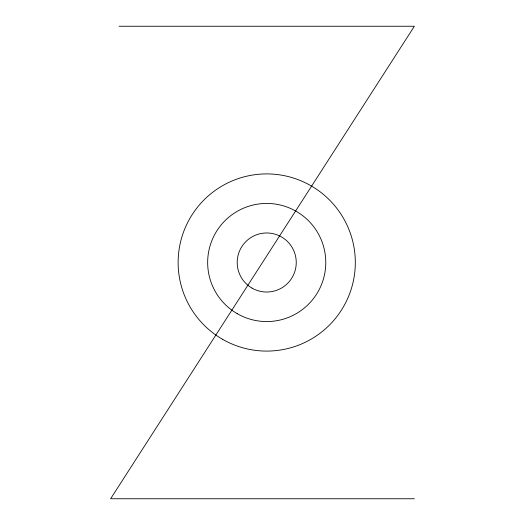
<?xml version="1.0" encoding="UTF-8"?>
<svg xmlns="http://www.w3.org/2000/svg" width="525" height="525" viewBox="0 0 525 525"><rect width="100%" height="100%" fill="white"/><g stroke="black" fill="none" stroke-linecap="round" stroke-linejoin="round"><path stroke-width="0.79" d="M119.063 26.25L414.376 26.25L110.624 498.75L414.376 498.75M222.423 339.222A88.594 88.594 0 0 0 355.313 262.5A88.594 88.594 0 0 0 222.423 185.778A88.594 88.594 0 0 0 222.423 339.222M237.188 313.648A59.062 59.062 0 0 0 325.782 262.5A59.062 59.062 0 0 0 237.188 211.352A59.062 59.062 0 0 0 237.188 313.648M251.954 288.074A29.531 29.531 0 0 0 296.251 262.5A29.531 29.531 0 0 0 251.954 236.926A29.531 29.531 0 0 0 251.954 288.074"/></g></svg>
